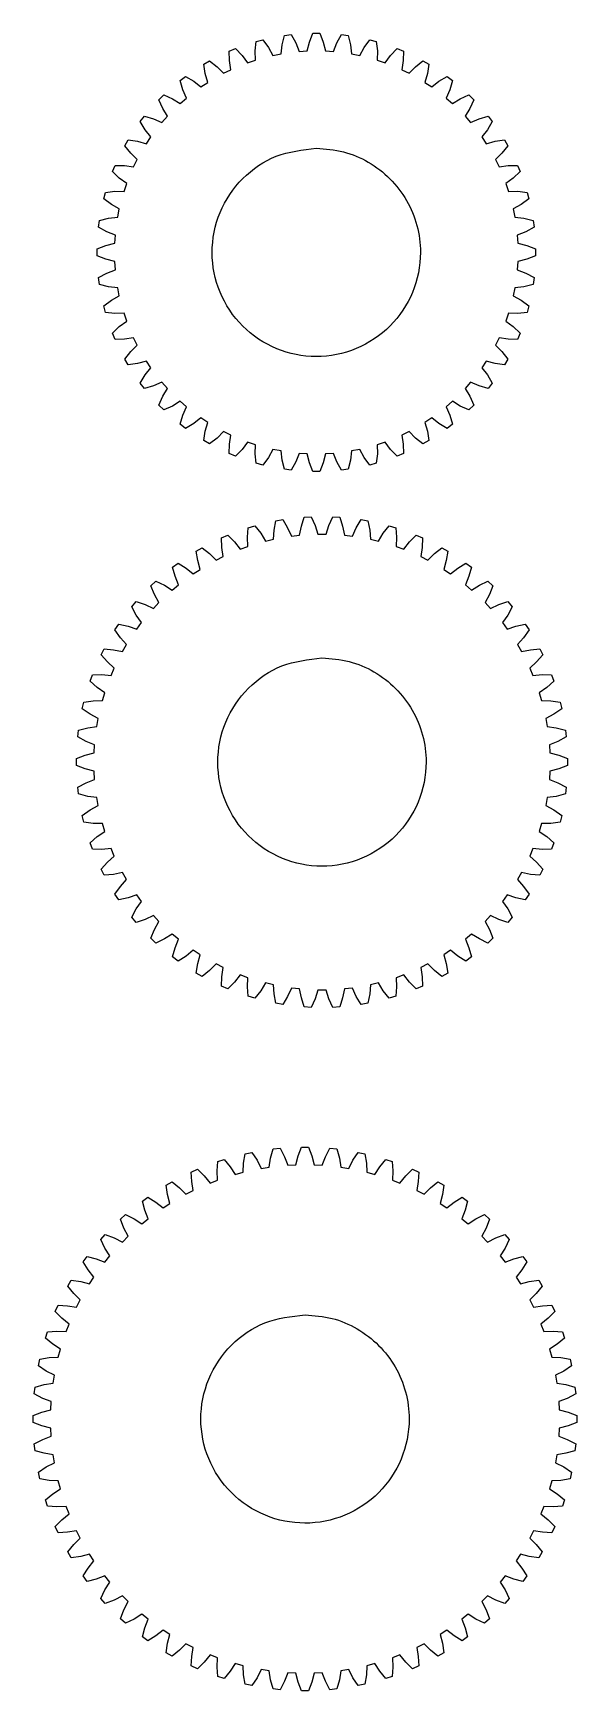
# Model space of a CAD drawing. Extents: x 78 to 127, y 75 to 225.
import ezdxf

# ---------------------------------------------------------------- set-up
doc = ezdxf.new("R2010")
doc.units = 0
doc.layers.add('Layer_1', color=7, linetype='CONTINUOUS')

msp = doc.modelspace()

# ---------------------------------------------------------------- linework, layer by layer
at = {"layer": 'Layer_1', "color": 7}
for points in [[(122.0803, 205.84618), (122.8844, 205.64739), (123.688, 205.33002), (123.688, 204.71498), (122.8844, 204.39761), (122.0803, 204.19882), (122.0314, 203.45256), (122.8026, 203.15051), (123.5579, 202.73097), (123.4777, 202.12118), (122.6395, 201.91143), (121.8163, 201.81929), (121.6704, 201.0858), (122.3957, 200.68566), (123.0898, 200.17112), (122.9306, 199.57703), (122.0722, 199.47847), (121.2441, 199.49456), (121.0037, 198.7864), (121.6705, 198.29502), (122.2915, 197.69428), (122.0561, 197.12605), (121.1922, 197.14038), (120.3733, 197.26443), (120.0425, 196.59369), (120.6395, 196.01949), (121.1767, 195.34283), (120.8692, 194.8102), (120.0146, 194.9371), (119.2188, 195.16703), (118.8033, 194.5452), (119.3202, 193.898), (119.7646, 193.157), (119.3902, 192.669), (118.5594, 192.9065), (117.8005, 193.2383), (117.3074, 192.676), (117.7354, 191.9669), (118.0792, 191.1742), (117.6443, 190.7393), (116.8516, 191.0831), (116.1425, 191.5111), (115.5802, 191.018), (115.912, 190.2591), (116.1495, 189.4283), (115.6615, 189.0539), (114.9205, 189.4983), (114.2733, 190.0152), (113.65147, 189.5997), (113.8814, 188.8039), (114.0083, 187.9493), (113.47567, 187.6418), (112.79901, 188.179), (112.22481, 188.776), (111.55407, 188.4452), (111.67812, 187.6263), (111.69245, 186.7624), (111.12422, 186.527), (110.52348, 187.148), (110.0321, 187.8148), (109.32394, 187.5744), (109.34003, 186.7463), (109.24147, 185.8879), (108.64738, 185.7287), (108.13284, 186.4228), (107.7327, 187.1481), (106.99921, 187.0022), (106.90707, 186.179), (106.69732, 185.3408), (106.08753, 185.2606), (105.66799, 186.0159), (105.36594, 186.7871), (104.61968, 186.7382), (104.42089, 185.9341), (104.10352, 185.1305), (103.48848, 185.1305), (103.17111, 185.9341), (102.97232, 186.7382), (102.22606, 186.7871), (101.92401, 186.0159), (101.50447, 185.2606), (100.89468, 185.3408), (100.68493, 186.179), (100.59279, 187.0022), (99.8593, 187.1481), (99.45916, 186.4228), (98.94462, 185.7287), (98.35053, 185.8879), (98.25197, 186.7463), (98.26806, 187.5744), (97.5599, 187.8148), (97.06852, 187.148), (96.46778, 186.527), (95.89955, 186.7624), (95.91388, 187.6263), (96.03793, 188.4452), (95.36719, 188.776), (94.79299, 188.179), (94.11633, 187.6418), (93.5837, 187.9493), (93.7106, 188.8039), (93.94053, 189.5997), (93.3187, 190.0152), (92.6715, 189.4983), (91.9305, 189.0539), (91.4425, 189.4283), (91.68, 190.2591), (92.0118, 191.018), (91.4495, 191.5111), (90.7404, 191.0831), (89.9477, 190.7393), (89.5128, 191.1742), (89.8566, 191.9669), (90.2846, 192.676), (89.7915, 193.2383), (89.0326, 192.9065), (88.2018, 192.669), (87.8274, 193.157), (88.2718, 193.898), (88.7887, 194.5452), (88.3732, 195.16703), (87.5774, 194.9371), (86.7228, 194.8102), (86.4153, 195.34283), (86.9525, 196.01949), (87.5495, 196.59369), (87.2187, 197.26443), (86.3998, 197.14038), (85.5359, 197.12605), (85.3005, 197.69428), (85.9215, 198.29502), (86.5883, 198.7864), (86.3479, 199.49456), (85.5198, 199.47847), (84.6614, 199.57703), (84.5022, 200.17112), (85.1963, 200.68566), (85.9216, 201.0858), (85.7757, 201.81929), (84.9525, 201.91143), (84.1143, 202.12118), (84.0341, 202.73097), (84.7894, 203.15051), (85.5606, 203.45256), (85.5117, 204.19882), (84.7076, 204.39761), (83.904, 204.71498), (83.904, 205.33002), (84.7076, 205.64739), (85.5117, 205.84618), (85.5606, 206.59244), (84.7894, 206.89449), (84.0341, 207.31403), (84.1143, 207.92382), (84.9525, 208.13357), (85.7757, 208.22571), (85.9216, 208.9592), (85.1963, 209.35934), (84.5022, 209.87388), (84.6614, 210.46797), (85.5198, 210.56653), (86.3479, 210.55044), (86.5883, 211.2586), (85.9215, 211.74998), (85.3005, 212.35072), (85.5359, 212.91895), (86.3998, 212.90462), (87.2187, 212.78057), (87.5495, 213.45131), (86.9525, 214.02551), (86.4153, 214.70217), (86.7228, 215.2348), (87.5774, 215.1079), (88.3732, 214.87797), (88.7887, 215.4998), (88.2718, 216.147), (87.8274, 216.888), (88.2018, 217.376), (89.0326, 217.1385), (89.7915, 216.8067), (90.2846, 217.369), (89.8566, 218.0781), (89.5128, 218.8708), (89.9477, 219.3057), (90.7404, 218.9619), (91.4495, 218.5339), (92.0118, 219.027), (91.68, 219.7859), (91.4425, 220.6167), (91.9305, 220.9911), (92.6715, 220.5467), (93.3187, 220.0298), (93.94053, 220.4453), (93.7106, 221.2411), (93.5837, 222.0957), (94.11633, 222.4032), (94.79299, 221.866), (95.36719, 221.269), (96.03793, 221.5998), (95.91388, 222.4187), (95.89955, 223.2826), (96.46778, 223.518), (97.06852, 222.897), (97.5599, 222.2302), (98.26806, 222.4706), (98.25197, 223.2987), (98.35053, 224.1571), (98.94462, 224.3163), (99.45916, 223.6222), (99.8593, 222.8969), (100.59279, 223.0428), (100.68493, 223.866), (100.89468, 224.7042), (101.50447, 224.7844), (101.92401, 224.0291), (102.22606, 223.2579), (102.97232, 223.3068), (103.17111, 224.1109), (103.48848, 224.9145), (104.10352, 224.9145), (104.42089, 224.1109), (104.61968, 223.3068), (105.36594, 223.2579), (105.66799, 224.0291), (106.08753, 224.7844), (106.69732, 224.7042), (106.90707, 223.866), (106.99921, 223.0428), (107.7327, 222.8969), (108.13284, 223.6222), (108.64738, 224.3163), (109.24147, 224.1571), (109.34003, 223.2987), (109.32394, 222.4706), (110.0321, 222.2302), (110.52348, 222.897), (111.12422, 223.518), (111.69245, 223.2826), (111.67812, 222.4187), (111.55407, 221.5998), (112.22481, 221.269), (112.79901, 221.866), (113.47567, 222.4032), (114.0083, 222.0957), (113.8814, 221.2411), (113.65147, 220.4453), (114.2733, 220.0298), (114.9205, 220.5467), (115.6615, 220.9911), (116.1495, 220.6167), (115.912, 219.7859), (115.5802, 219.027), (116.1425, 218.5339), (116.8516, 218.9619), (117.6443, 219.3057), (118.0792, 218.8708), (117.7354, 218.0781), (117.3074, 217.369), (117.8005, 216.8067), (118.5594, 217.1385), (119.3902, 217.376), (119.7646, 216.888), (119.3202, 216.147), (118.8033, 215.4998), (119.2188, 214.87797), (120.0146, 215.1079), (120.8692, 215.2348), (121.1767, 214.70217), (120.6395, 214.02551), (120.0425, 213.45131), (120.3733, 212.78057), (121.1922, 212.90462), (122.0561, 212.91895), (122.2915, 212.35072), (121.6705, 211.74998), (121.0037, 211.2586), (121.2441, 210.55044), (122.0722, 210.56653), (122.9306, 210.46797), (123.0898, 209.87388), (122.3957, 209.35934), (121.6704, 208.9592), (121.8163, 208.22571), (122.6395, 208.13357), (123.4777, 207.92382), (123.5579, 207.31403), (122.8026, 206.89449), (122.0314, 206.59244)], [(103.796, 214.471319)], [(124.9833, 159.61181), (125.7868, 159.40191), (126.5895, 159.08732), (126.5895, 158.46668), (125.7868, 158.15209), (124.9833, 157.94219), (124.9404, 157.20615), (125.7142, 156.90438), (126.4749, 156.49872), (126.4029, 155.88229), (125.5691, 155.66301), (124.7466, 155.54781), (124.6186, 154.82172), (125.352, 154.43217), (126.0606, 153.94094), (125.9174, 153.33703), (125.0638, 153.21604), (124.2335, 153.1971), (124.0221, 152.49079), (124.7054, 152.01872), (125.352, 151.44855), (125.1398, 150.86535), (124.2779, 150.84427), (123.451, 150.92185), (123.159, 150.24486), (123.7829, 149.69666), (124.359, 149.05527), (124.0805, 148.5007), (123.2219, 148.5798), (122.4097, 148.7528), (122.041, 148.1143), (122.597, 147.4974), (123.0948, 146.7935), (122.7538, 146.2749), (121.9102, 146.4532), (121.1235, 146.7194), (120.6833, 146.128), (121.1639, 145.4507), (121.5766, 144.6937), (121.1776, 144.2183), (120.3605, 144.4933), (119.6101, 144.849), (119.1041, 144.3127), (119.5028, 143.5842), (119.8249, 142.7844), (119.3734, 142.3585), (118.5937, 142.7265), (117.8897, 143.1669), (117.3249, 142.693), (117.6363, 141.9231), (117.8633, 141.0914), (117.3655, 140.7208), (116.6338, 141.1768), (115.9856, 141.6959), (115.3696, 141.2908), (115.5896, 140.49), (115.7185, 139.6375), (115.181, 139.3272), (114.5072, 139.8651), (113.92368, 140.456), (113.26481, 140.1251), (113.39034, 139.3041), (113.41941, 138.4425), (112.84953, 138.1967), (112.24273, 138.8091), (111.73173, 139.4638), (111.03891, 139.2116), (111.06828, 138.3816), (110.99712, 137.5224), (110.40256, 137.3444), (109.87096, 138.0232), (109.43942, 138.7328), (108.72201, 138.5627), (108.65483, 137.735), (108.4844, 136.8898), (107.8732, 136.7821), (107.42399, 137.5179), (107.07775, 138.2728), (106.34545, 138.1872), (106.18262, 137.3728), (105.91523, 136.5532), (105.29565, 136.5171), (104.93491, 137.3002), (104.67864, 138.0901), (103.94136, 138.0901), (103.68509, 137.3002), (103.32435, 136.5171), (102.70477, 136.5532), (102.43738, 137.3728), (102.27455, 138.1872), (101.54225, 138.2728), (101.19601, 137.5179), (100.7468, 136.7821), (100.1356, 136.8898), (99.96517, 137.735), (99.89799, 138.5627), (99.18058, 138.7328), (98.74904, 138.0232), (98.21744, 137.3444), (97.62288, 137.5224), (97.55172, 138.3816), (97.58109, 139.2116), (96.88827, 139.4638), (96.37727, 138.8091), (95.77047, 138.1967), (95.20059, 138.4425), (95.22966, 139.3041), (95.35519, 140.1251), (94.69632, 140.456), (94.1128, 139.8651), (93.439, 139.3272), (92.9015, 139.6375), (93.0304, 140.49), (93.2504, 141.2908), (92.6344, 141.6959), (91.9862, 141.1768), (91.2545, 140.7208), (90.7567, 141.0914), (90.9837, 141.9231), (91.2951, 142.693), (90.7303, 143.1669), (90.0263, 142.7265), (89.2466, 142.3585), (88.7951, 142.7844), (89.1172, 143.5842), (89.5159, 144.3127), (89.0099, 144.849), (88.2595, 144.4933), (87.4424, 144.2183), (87.0434, 144.6937), (87.4561, 145.4507), (87.9367, 146.128), (87.4965, 146.7194), (86.7098, 146.4532), (85.8662, 146.2749), (85.5252, 146.7935), (86.023, 147.4974), (86.579, 148.1143), (86.2103, 148.7528), (85.3981, 148.5798), (84.5395, 148.5007), (84.261, 149.05527), (84.8371, 149.69666), (85.461, 150.24486), (85.169, 150.92185), (84.3421, 150.84427), (83.4802, 150.86535), (83.268, 151.44855), (83.9146, 152.01872), (84.5979, 152.49079), (84.3865, 153.1971), (83.5562, 153.21604), (82.7026, 153.33703), (82.5594, 153.94094), (83.268, 154.43217), (84.0014, 154.82172), (83.8734, 155.54781), (83.0509, 155.66301), (82.2171, 155.88229), (82.1451, 156.49872), (82.9058, 156.90438), (83.6796, 157.20615), (83.6367, 157.94219), (82.8332, 158.15209), (82.0305, 158.46668), (82.0305, 159.08732), (82.8332, 159.40191), (83.6367, 159.61181), (83.6796, 160.34785), (82.9058, 160.64962), (82.1451, 161.05528), (82.2171, 161.67171), (83.0509, 161.89099), (83.8734, 162.00619), (84.0014, 162.73228), (83.268, 163.12183), (82.5594, 163.61306), (82.7026, 164.21697), (83.5562, 164.33796), (84.3865, 164.3569), (84.5979, 165.06321), (83.9146, 165.53528), (83.268, 166.10545), (83.4802, 166.68865), (84.3421, 166.70973), (85.169, 166.63215), (85.461, 167.30914), (84.8371, 167.85734), (84.261, 168.49873), (84.5395, 169.0533), (85.3981, 168.9742), (86.2103, 168.8012), (86.579, 169.4397), (86.023, 170.0566), (85.5252, 170.7605), (85.8662, 171.2791), (86.7098, 171.1008), (87.4965, 170.8346), (87.9367, 171.426), (87.4561, 172.1033), (87.0434, 172.8603), (87.4424, 173.3357), (88.2595, 173.0607), (89.0099, 172.705), (89.5159, 173.2413), (89.1172, 173.9698), (88.7951, 174.7696), (89.2466, 175.1955), (90.0263, 174.8275), (90.7303, 174.3871), (91.2951, 174.861), (90.9837, 175.6309), (90.7567, 176.4626), (91.2545, 176.8332), (91.9862, 176.3772), (92.6344, 175.8581), (93.2504, 176.2632), (93.0304, 177.064), (92.9015, 177.9165), (93.439, 178.2268), (94.1128, 177.6889), (94.69632, 177.098), (95.35519, 177.4289), (95.22966, 178.2499), (95.20059, 179.1115), (95.77047, 179.3573), (96.37727, 178.7449), (96.88827, 178.0902), (97.58109, 178.3424), (97.55172, 179.1724), (97.62288, 180.0316), (98.21744, 180.2096), (98.74904, 179.5308), (99.18058, 178.8212), (99.89799, 178.9913), (99.96517, 179.819), (100.1356, 180.6642), (100.7468, 180.7719), (101.19601, 180.0361), (101.54225, 179.2812), (102.27455, 179.3668), (102.43738, 180.1812), (102.70477, 181.0008), (103.32435, 181.0369), (103.68509, 180.2538), (103.94136, 179.4639), (104.67864, 179.4639), (104.93491, 180.2538), (105.29565, 181.0369), (105.91523, 181.0008), (106.18262, 180.1812), (106.34545, 179.3668), (107.07775, 179.2812), (107.42399, 180.0361), (107.8732, 180.7719), (108.4844, 180.6642), (108.65483, 179.819), (108.72201, 178.9913), (109.43942, 178.8212), (109.87096, 179.5308), (110.40256, 180.2096), (110.99712, 180.0316), (111.06828, 179.1724), (111.03891, 178.3424), (111.73173, 178.0902), (112.24273, 178.7449), (112.84953, 179.3573), (113.41941, 179.1115), (113.39034, 178.2499), (113.26481, 177.4289), (113.92368, 177.098), (114.5072, 177.6889), (115.181, 178.2268), (115.7185, 177.9165), (115.5896, 177.064), (115.3696, 176.2632), (115.9856, 175.8581), (116.6338, 176.3772), (117.3655, 176.8332), (117.8633, 176.4626), (117.6363, 175.6309), (117.3249, 174.861), (117.8897, 174.3871), (118.5937, 174.8275), (119.3734, 175.1955), (119.8249, 174.7696), (119.5028, 173.9698), (119.1041, 173.2413), (119.6101, 172.705), (120.3605, 173.0607), (121.1776, 173.3357), (121.5766, 172.8603), (121.1639, 172.1033), (120.6833, 171.426), (121.1235, 170.8346), (121.9102, 171.1008), (122.7538, 171.2791), (123.0948, 170.7605), (122.597, 170.0566), (122.041, 169.4397), (122.4097, 168.8012), (123.2219, 168.9742), (124.0805, 169.0533), (124.359, 168.49873), (123.7829, 167.85734), (123.159, 167.30914), (123.451, 166.63215), (124.2779, 166.70973), (125.1398, 166.68865), (125.352, 166.10545), (124.7054, 165.53528), (124.0221, 165.06321), (124.2335, 164.3569), (125.0638, 164.33796), (125.9174, 164.21697), (126.0606, 163.61306), (125.352, 163.12183), (124.6186, 162.73228), (124.7466, 162.00619), (125.5691, 161.89099), (126.4029, 161.67171), (126.4749, 161.05528), (125.7142, 160.64962), (124.9404, 160.34785)], [(104.31, 168.225819)], [(125.831, 100.01446), (126.6341, 99.79593), (127.436, 99.4836), (127.436, 98.8584), (126.6341, 98.54607), (125.831, 98.32754), (125.7929, 97.5992), (126.5686, 97.29793), (127.3336, 96.90348), (127.2682, 96.28171), (126.438, 96.05492), (125.6165, 95.92152), (125.5025, 95.20116), (126.2425, 94.82045), (126.962, 94.3482), (126.832, 93.73667), (125.9826, 93.5979), (125.1517, 93.5511), (124.963, 92.84661), (125.6591, 92.39063), (126.3253, 91.84576), (126.1322, 91.25117), (125.2729, 91.20195), (124.4417, 91.24226), (124.1803, 90.56136), (124.825, 90.03511), (125.4306, 89.42358), (125.1763, 88.8524), (124.3166, 88.8933), (123.4942, 89.0203), (123.1631, 88.3704), (123.7492, 87.7797), (124.2876, 87.1082), (123.975, 86.5668), (123.1243, 86.6973), (122.3196, 86.9095), (121.9224, 86.2978), (122.4436, 85.649), (122.9088, 84.925), (122.5413, 84.4192), (121.7089, 84.6379), (120.9308, 84.9331), (120.4718, 84.3663), (120.9224, 83.6666), (121.3094, 82.8978), (120.891, 82.4332), (120.086, 82.7377), (119.3431, 83.1127), (118.8273, 82.5969), (119.2023, 81.854), (119.5068, 81.049), (119.0422, 80.6306), (118.2734, 81.0176), (117.5737, 81.4682), (117.0069, 81.0092), (117.3021, 80.2311), (117.5208, 79.3987), (117.015, 79.0312), (116.291, 79.4964), (115.6422, 80.0176), (115.0305, 79.6204), (115.2427, 78.8157), (115.3732, 77.965), (114.8318, 77.6524), (114.1603, 78.1908), (113.5696, 78.7769), (112.9197, 78.4458), (113.0467, 77.6234), (113.0876, 76.7637), (112.51642, 76.5094), (111.90489, 77.115), (111.37864, 77.7597), (110.69774, 77.4983), (110.73805, 76.6671), (110.68883, 75.8078), (110.09424, 75.6147), (109.54937, 76.2809), (109.09339, 76.977), (108.3889, 76.7883), (108.3421, 75.9574), (108.20333, 75.108), (107.5918, 74.978), (107.11955, 75.6975), (106.73884, 76.4375), (106.01848, 76.3235), (105.88508, 75.502), (105.65829, 74.6718), (105.03652, 74.6064), (104.64207, 75.3714), (104.3408, 76.1471), (103.61246, 76.109), (103.39393, 75.3059), (103.0816, 74.504), (102.4564, 74.504), (102.14407, 75.3059), (101.92554, 76.109), (101.1972, 76.1471), (100.89593, 75.3714), (100.50148, 74.6064), (99.87971, 74.6718), (99.65292, 75.502), (99.51952, 76.3235), (98.79916, 76.4375), (98.41845, 75.6975), (97.9462, 74.978), (97.33467, 75.108), (97.1959, 75.9574), (97.1491, 76.7883), (96.44461, 76.977), (95.98863, 76.2809), (95.44376, 75.6147), (94.84917, 75.8078), (94.79995, 76.6671), (94.84026, 77.4983), (94.15936, 77.7597), (93.63311, 77.115), (93.02158, 76.5094), (92.4504, 76.7637), (92.4913, 77.6234), (92.6183, 78.4458), (91.9684, 78.7769), (91.3777, 78.1908), (90.7062, 77.6524), (90.1648, 77.965), (90.2953, 78.8157), (90.5075, 79.6204), (89.8958, 80.0176), (89.247, 79.4964), (88.523, 79.0312), (88.0172, 79.3987), (88.2359, 80.2311), (88.5311, 81.0092), (87.9643, 81.4682), (87.2646, 81.0176), (86.4958, 80.6306), (86.0312, 81.049), (86.3357, 81.854), (86.7107, 82.5969), (86.1949, 83.1127), (85.452, 82.7377), (84.647, 82.4332), (84.2286, 82.8978), (84.6156, 83.6666), (85.0662, 84.3663), (84.6072, 84.9331), (83.8291, 84.6379), (82.9967, 84.4192), (82.6292, 84.925), (83.0944, 85.649), (83.6156, 86.2978), (83.2184, 86.9095), (82.4137, 86.6973), (81.563, 86.5668), (81.2504, 87.1082), (81.7888, 87.7797), (82.3749, 88.3704), (82.0438, 89.0203), (81.2214, 88.8933), (80.3617, 88.8524), (80.1074, 89.42358), (80.713, 90.03511), (81.3577, 90.56136), (81.0963, 91.24226), (80.2651, 91.20195), (79.4058, 91.25117), (79.2127, 91.84576), (79.8789, 92.39063), (80.575, 92.84661), (80.3863, 93.5511), (79.5554, 93.5979), (78.706, 93.73667), (78.576, 94.3482), (79.2955, 94.82045), (80.0355, 95.20116), (79.9215, 95.92152), (79.1, 96.05492), (78.2698, 96.28171), (78.2044, 96.90348), (78.9694, 97.29793), (79.7451, 97.5992), (79.707, 98.32754), (78.9039, 98.54607), (78.102, 98.8584), (78.102, 99.4836), (78.9039, 99.79593), (79.707, 100.01446), (79.7451, 100.7428), (78.9694, 101.04407), (78.2044, 101.43852), (78.2698, 102.06029), (79.1, 102.28708), (79.9215, 102.42048), (80.0355, 103.14084), (79.2955, 103.52155), (78.576, 103.9938), (78.706, 104.60533), (79.5554, 104.7441), (80.3863, 104.7909), (80.575, 105.49539), (79.8789, 105.95137), (79.2127, 106.49624), (79.4058, 107.09083), (80.2651, 107.14005), (81.0963, 107.09974), (81.3577, 107.78064), (80.713, 108.30689), (80.1074, 108.91842), (80.3617, 109.4896), (81.2214, 109.4487), (82.0438, 109.3217), (82.3749, 109.9716), (81.7888, 110.5623), (81.2504, 111.2338), (81.563, 111.7752), (82.4137, 111.6447), (83.2184, 111.4325), (83.6156, 112.0442), (83.0944, 112.693), (82.6292, 113.417), (82.9967, 113.9228), (83.8291, 113.7041), (84.6072, 113.4089), (85.0662, 113.9757), (84.6156, 114.6754), (84.2286, 115.4442), (84.647, 115.9088), (85.452, 115.6043), (86.1949, 115.2293), (86.7107, 115.7451), (86.3357, 116.488), (86.0312, 117.293), (86.4958, 117.7114), (87.2646, 117.3244), (87.9643, 116.8738), (88.5311, 117.3328), (88.2359, 118.1109), (88.0172, 118.9433), (88.523, 119.3108), (89.247, 118.8456), (89.8958, 118.3244), (90.5075, 118.7216), (90.2953, 119.5263), (90.1648, 120.377), (90.7062, 120.6896), (91.3777, 120.1512), (91.9684, 119.5651), (92.6183, 119.8962), (92.4913, 120.7186), (92.4504, 121.5783), (93.02158, 121.8326), (93.63311, 121.227), (94.15936, 120.5823), (94.84026, 120.8437), (94.79995, 121.6749), (94.84917, 122.5342), (95.44376, 122.7273), (95.98863, 122.0611), (96.44461, 121.365), (97.1491, 121.5537), (97.1959, 122.3846), (97.33467, 123.234), (97.9462, 123.364), (98.41845, 122.6445), (98.79916, 121.9045), (99.51952, 122.0185), (99.65292, 122.84), (99.87971, 123.6702), (100.50148, 123.7356), (100.89593, 122.9706), (101.1972, 122.1949), (101.92554, 122.233), (102.14407, 123.0361), (102.4564, 123.838), (103.0816, 123.838), (103.39393, 123.0361), (103.61246, 122.233), (104.3408, 122.1949), (104.64207, 122.9706), (105.03652, 123.7356), (105.65829, 123.6702), (105.88508, 122.84), (106.01848, 122.0185), (106.73884, 121.9045), (107.11955, 122.6445), (107.5918, 123.364), (108.20333, 123.234), (108.3421, 122.3846), (108.3889, 121.5537), (109.09339, 121.365), (109.54937, 122.0611), (110.09424, 122.7273), (110.68883, 122.5342), (110.73805, 121.6749), (110.69774, 120.8437), (111.37864, 120.5823), (111.90489, 121.227), (112.51642, 121.8326), (113.0876, 121.5783), (113.0467, 120.7186), (112.9197, 119.8962), (113.5696, 119.5651), (114.1603, 120.1512), (114.8318, 120.6896), (115.3732, 120.377), (115.2427, 119.5263), (115.0305, 118.7216), (115.6422, 118.3244), (116.291, 118.8456), (117.015, 119.3108), (117.5208, 118.9433), (117.3021, 118.1109), (117.0069, 117.3328), (117.5737, 116.8738), (118.2734, 117.3244), (119.0422, 117.7114), (119.5068, 117.293), (119.2023, 116.488), (118.8273, 115.7451), (119.3431, 115.2293), (120.086, 115.6043), (120.891, 115.9088), (121.3094, 115.4442), (120.9224, 114.6754), (120.4718, 113.9757), (120.9308, 113.4089), (121.7089, 113.7041), (122.5413, 113.9228), (122.9088, 113.417), (122.4436, 112.693), (121.9224, 112.0442), (122.3196, 111.4325), (123.1243, 111.6447), (123.975, 111.7752), (124.2876, 111.2338), (123.7492, 110.5623), (123.1631, 109.9716), (123.4942, 109.3217), (124.3166, 109.4487), (125.1763, 109.4896), (125.4306, 108.91842), (124.825, 108.30689), (124.1803, 107.78064), (124.4417, 107.09974), (125.2729, 107.14005), (126.1322, 107.09083), (126.3253, 106.49624), (125.6591, 105.95137), (124.963, 105.49539), (125.1517, 104.7909), (125.9826, 104.7441), (126.832, 104.60533), (126.962, 103.9938), (126.2425, 103.52155), (125.5025, 103.14084), (125.6165, 102.42048), (126.438, 102.28708), (127.2682, 102.06029), (127.3336, 101.43852), (126.5686, 101.04407), (125.7929, 100.7428)], [(102.769, 108.619819)]]:
    msp.add_lwpolyline(points, close=True, dxfattribs=at)
for points in [[(103.796, 214.471319), (102.551742, 214.327743), (100.085384, 214.043147), (96.942378, 211.859975), (94.836403, 208.738476), (94.102396, 205.020123), (94.839849, 201.314293), (96.938621, 198.165031), (100.087455, 196.066367), (103.794873, 195.328912), (107.507214, 196.062817), (110.651104, 198.169202), (112.751667, 201.310691), (113.409645, 204.611958), (113.027153, 207.495811), (112.072832, 209.800503), (110.554493, 211.783071), (108.574418, 213.291467), (106.269707, 214.282873), (104.62285, 214.40833), (103.796, 214.471319)], [(104.31, 168.225819), (103.065742, 168.082243), (100.599384, 167.797647), (97.456378, 165.614475), (95.350403, 162.492976), (94.616396, 158.774623), (95.353849, 155.068793), (97.452621, 151.919531), (100.601455, 149.820867), (104.308873, 149.083412), (108.021214, 149.817317), (111.165104, 151.923702), (113.265667, 155.065191), (113.923645, 158.366458), (113.541153, 161.250311), (112.586832, 163.555003), (111.068493, 165.537571), (109.088418, 167.045967), (106.783707, 168.037373), (105.13685, 168.16283), (104.31, 168.225819)], [(102.769, 108.619819), (101.524742, 108.476243), (99.058384, 108.191647), (95.915378, 106.008475), (93.809403, 102.886976), (93.075396, 99.168623), (93.812849, 95.462793), (95.911621, 92.313531), (99.060455, 90.214867), (102.767873, 89.477412), (106.480214, 90.211317), (109.624104, 92.317702), (111.724667, 95.459191), (112.382645, 98.760458), (112.000153, 101.644311), (111.045832, 103.949003), (109.527493, 105.931571), (107.547418, 107.439967), (105.242707, 108.431373), (103.59585, 108.55683), (102.769, 108.619819)]]:
    msp.add_open_spline(points, degree=3, knots=[0, 0, 0, 0, 3.708826, 7.351608, 11.060434, 14.76926, 18.412042, 22.120868, 25.829694, 29.472476, 33.181302, 36.890128, 40.53291, 44.241736, 46.715199, 49.168194, 51.641658, 54.115121, 56.568116, 59.041579, 59.041579, 59.041579, 59.041579], dxfattribs=at)

doc.saveas('drawing.dxf')
